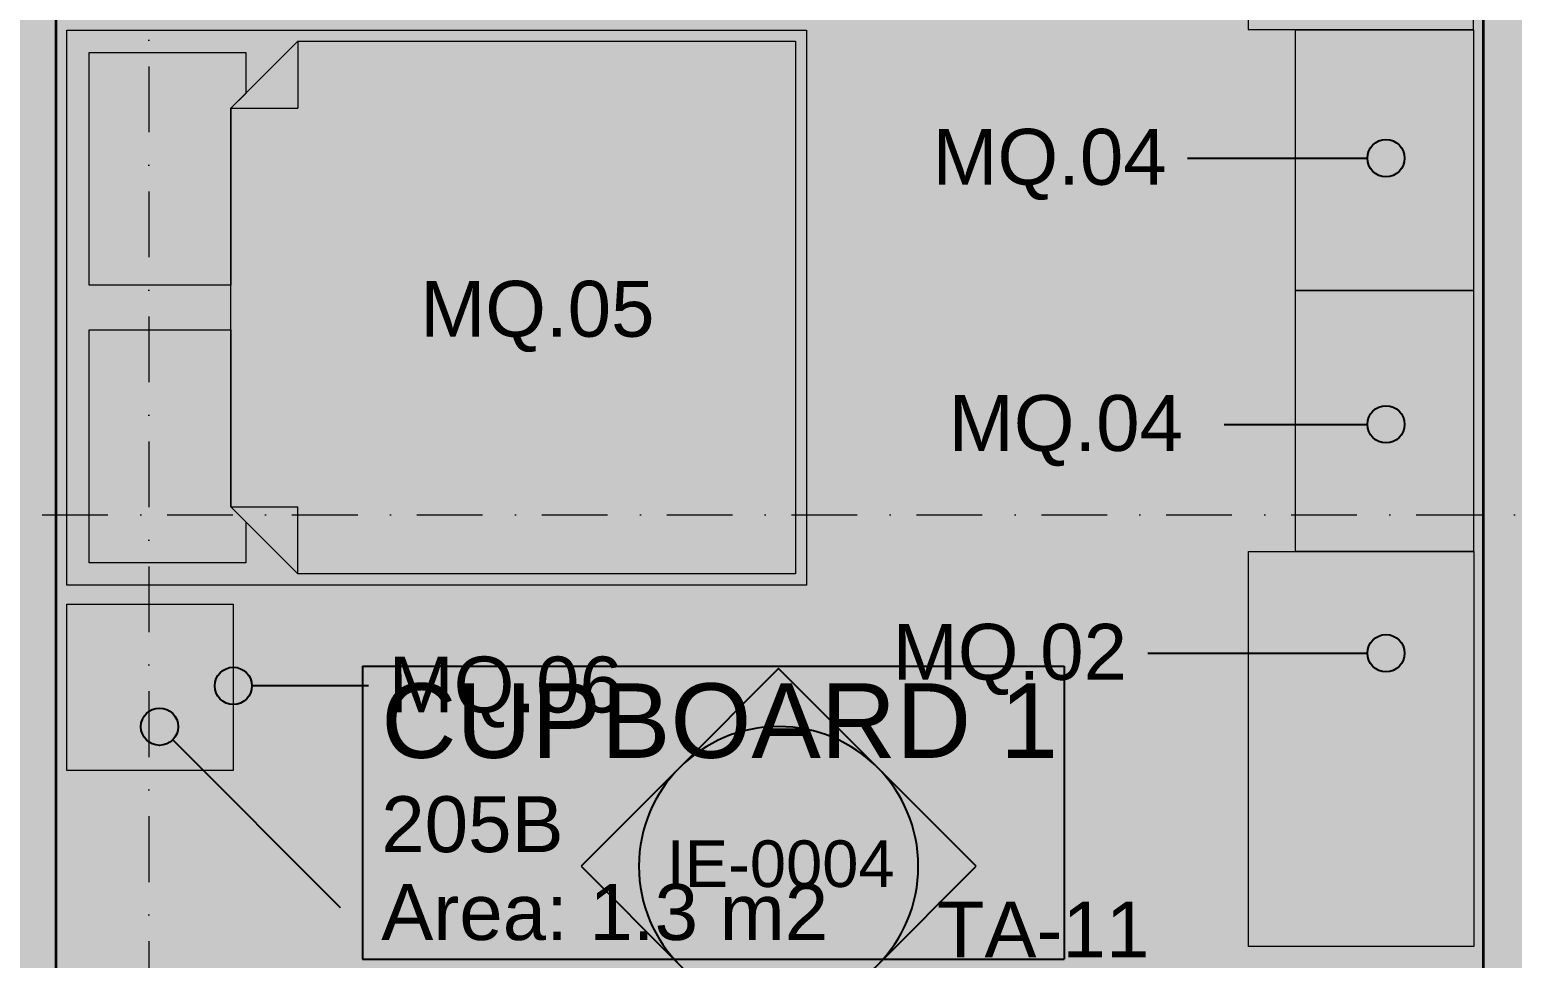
# Model space of a CAD drawing. Header units: millimetres. Extents: x -14278 to 101596, y -22378 to 34603.
# Drawn here: x 68070 to 72050, y 9484 to 11975 of the extents above; entities that cross this region are included whole.
import ezdxf
from ezdxf.enums import TextEntityAlignment as Align

# ---------------------------------------------------------------- set-up
doc = ezdxf.new("R2010")
doc.units = ezdxf.units.MM
doc.header["$MEASUREMENT"] = 0
doc.linetypes.add('Dot & Dashed', pattern=[335.138881, 176.388884, -88.194442, 0, -70.555556])
for name, color, linetype in [('A-Zz_20_10_90-T_TextFFEInternal', 7, 'Continuous'), ('A-Zz_60_50_30-P_MarkerInteriorElevation', 7, 'Continuous'), ('NewA-Ee_25_10-M_WallsInternal', 7, 'Continuous'), ('NewA-Ee_30_40-M_Floors', 7, 'Continuous'), ('NewA-Ee_40_20-M_GeneralFFAndEInternalMovable', 7, 'Continuous'), ('NewA-SL-M_SpacesInternal', 7, 'Continuous'), ('NewA-Ss_30_25-M_CeilingAndSoffitSystems', 7, 'Continuous'), ('NewA-Zz_20_10_90-T_TextFFEInternal', 7, 'Continuous'), ('NewA-Zz_35_40_80-M_GridStructural', 7, 'Continuous'), ('NewA-Zz_50_90_00-M_GrossInternal', 7, 'Continuous')]:
    doc.layers.add(name, color=color, linetype=linetype)
doc.styles.add('GENERATED_STYLE_1', font='')
doc.styles.get('GENERATED_STYLE_1').set_extended_font_data('Arial')

# ---------------------------------------------------------------- blocks, each defined once
blk = doc.blocks.new('Slab_29_2', base_point=(92290.2, 4673.4))
at = {"layer": 'NewA-Ee_30_40-M_Floors', "linetype": 'Continuous', "lineweight": 13}
blk.add_hatch(color=254, dxfattribs=at).paths.add_polyline_path([(92290.2, 4673.4), (92290.2, 10970.6), (94739.9, 10970.6), (94739.9, 13222.7), (60190.4, 13222.7), (60190.4, 4673.4)])
blk = doc.blocks.new('BEDROOM_205_31_2', base_point=(69722.9, 12688))
at = {"layer": 'NewA-SL-M_SpacesInternal', "color": 253, "linetype": 'Continuous', "lineweight": 13}
for p, q in [((68141.7, 13222.7), (68141.7, 9219.3)), ((71971.7, 13222.7), (68141.7, 13222.7)), ((71971.7, 9219.3), (71971.7, 13222.7)), ((68141.7, 9219.3), (68261.8, 9219.3)), ((68261.8, 9219.3), (69906.9, 9219.3)), ((69906.9, 9219.3), (69906.9, 6268.3)), ((71145.6, 6268.3), (71145.6, 9219.3)), ((71145.6, 9219.3), (71971.7, 9219.3)), ((69906.9, 6268.3), (71145.6, 6268.3))]:
    blk.add_line(p, q, dxfattribs=at)
at = {"layer": 'NewA-SL-M_SpacesInternal', "linetype": 'Continuous'}
for p, q in [((68964.2, 13041.5), (68964.2, 12727.2)), ((68964.2, 13041.5), (70481.5, 13041.5)), ((70481.5, 13041.5), (70481.5, 12727.2)), ((68964.2, 12727.2), (68964.2, 12491.5)), ((70481.5, 12727.2), (70481.5, 12491.5)), ((68964.2, 12491.5), (68964.2, 12255.8)), ((70481.5, 12491.5), (70481.5, 12255.8)), ((68964.2, 12255.8), (70481.5, 12255.8))]:
    blk.add_line(p, q, dxfattribs=at)
at = {"layer": 'NewA-SL-M_SpacesInternal', "color": 5, "lineweight": 70, "style": 'GENERATED_STYLE_1'}
for tag, height, p in [('ROOM_NAME', 200, (69014.2, 12995.8)), ('ROOM_NUMBER', 150, (69014.2, 12693)), ('adj_text', 150, (69014.2, 12457.2))]:
    blk.add_attdef(tag, text='', height=height, dxfattribs=at).set_placement(p, align=Align.TOP_LEFT)
blk = doc.blocks.new('CUPBOARD 1_205B_51_2', base_point=(69905.9, 9913.4))
at = {"layer": 'NewA-SL-M_SpacesInternal', "linetype": 'Continuous'}
for p, q in [((68964.2, 10267), (68964.2, 9952.7)), ((68964.2, 10267), (70847.5, 10267)), ((70847.5, 10267), (70847.5, 9952.7)), ((68964.2, 9952.7), (68964.2, 9717)), ((70847.5, 9952.7), (70847.5, 9717)), ((68964.2, 9717), (68964.2, 9481.3)), ((70847.5, 9717), (70847.5, 9481.3)), ((68964.2, 9481.3), (70847.5, 9481.3))]:
    blk.add_line(p, q, dxfattribs=at)
at = {"layer": 'NewA-SL-M_SpacesInternal', "color": 253, "linetype": 'Continuous', "lineweight": 13}
for p, q in [((71270.6, 9094.3), (71270.6, 7203.9)), ((71971.7, 9094.3), (71270.6, 9094.3)), ((71971.7, 7203.9), (71971.7, 9094.3)), ((71270.6, 7203.9), (71971.7, 7203.9))]:
    blk.add_line(p, q, dxfattribs=at)
at = {"layer": 'NewA-SL-M_SpacesInternal', "color": 5, "lineweight": 70, "style": 'GENERATED_STYLE_1'}
for tag, height, p in [('ROOM_NAME', 200, (69014.2, 10221.3)), ('ROOM_NUMBER', 150, (69014.2, 9918.4)), ('adj_text', 150, (69014.2, 9682.7))]:
    blk.add_attdef(tag, text='', height=height, dxfattribs=at).set_placement(p, align=Align.TOP_LEFT)
blk = doc.blocks.new('Slab_40_2', base_point=(68141.7, 13222.7))
at = {"layer": 'NewA-Ss_30_25-M_CeilingAndSoffitSystems', "linetype": 'Continuous', "lineweight": 0}
blk.add_hatch(color=255, dxfattribs=at).paths.add_polyline_path([(68141.7, 13222.7), (68141.7, 9219.3), (69906.9, 9219.3), (69906.9, 6268.3), (71145.6, 6268.3), (71145.6, 9219.3), (71971.7, 9219.3), (71971.7, 13222.7)])
at = {"layer": 'NewA-Ss_30_25-M_CeilingAndSoffitSystems', "color": 6, "linetype": 'Continuous', "lineweight": 13, "flags": 128}
blk.add_lwpolyline([(68141.7, 13222.7), (71971.7, 13222.7), (71971.7, 9219.3), (71145.6, 9219.3), (71145.6, 6268.3), (69906.9, 6268.3), (69906.9, 9219.3), (68141.7, 9219.3)], close=True, dxfattribs=at)
blk = doc.blocks.new('Wall_90_2', base_point=(71971.7, 13222.7))
at = {"layer": 'NewA-Ee_25_10-M_WallsInternal', "color": 92, "linetype": 'Continuous', "lineweight": 35, "flags": 128}
for points in [[(71971.7, 13222.7), (71971.7, 9219.3)], [(72121.7, 13222.7), (71971.7, 13222.7)], [(72121.7, 9219.3), (72121.7, 13222.7)], [(71971.7, 9094.3), (71971.7, 7203.9)], [(72121.7, 7203.9), (72121.7, 9094.3)], [(71971.7, 7078.9), (71971.7, 6268.3)], [(72121.7, 6268.3), (72121.7, 7078.9)]]:
    blk.add_lwpolyline(points, dxfattribs=at)
blk = doc.blocks.new('Wall_91_2', base_point=(67991.7, 13222.7))
at = {"layer": 'NewA-Ee_25_10-M_WallsInternal', "color": 92, "linetype": 'Continuous', "lineweight": 35, "flags": 128}
for points in [[(67991.7, 13222.7), (67991.7, 9219.3)], [(68141.7, 13222.7), (67991.7, 13222.7)], [(68141.7, 9219.3), (68141.7, 13222.7)]]:
    blk.add_lwpolyline(points, dxfattribs=at)
blk = doc.blocks.new('Standard grid marker')
at = {"layer": 'NewA-Zz_35_40_80-M_GridStructural', "color": 6, "linetype": 'Dot & Dashed', "lineweight": 13}
blk.add_line((1000, 0), (18130.8, 0), dxfattribs=at)
at = {"layer": 'NewA-Zz_35_40_80-M_GridStructural', "style": 'GENERATED_STYLE_1'}
blk.add_attdef('AC_MarkerText_1', text='', height=250, rotation=90, dxfattribs=at).set_placement((-250, 14.3), align=Align.MIDDLE_CENTER)
blk = doc.blocks.new('Standard grid marker_2')
at = {"layer": 'NewA-Zz_35_40_80-M_GridStructural', "color": 6, "linetype": 'Dot & Dashed', "lineweight": 13}
blk.add_line((1000, 0), (40175.6, 0), dxfattribs=at)
at = {"layer": 'NewA-Zz_35_40_80-M_GridStructural', "style": 'GENERATED_STYLE_1'}
blk.add_attdef('AC_MarkerText_1', text='', height=250, dxfattribs=at).set_placement((41425.6, 14.3), align=Align.MIDDLE_CENTER)
blk = doc.blocks.new('Office Desk Rect 19')
at = {"layer": 'NewA-Ee_40_20-M_GeneralFFAndEInternalMovable', "color": 1, "linetype": 'Continuous', "lineweight": 18}
for p, q in [((1058.8625, 604.8375), (0, 604.8375)), ((0, 604.8375), (0, 0)), ((1058.8625, 0), (1058.8625, 604.8375)), ((0, 0), (1058.8625, 0))]:
    blk.add_line(p, q, dxfattribs=at)
blk = doc.blocks.new('Bed Double 19')
at = {"layer": 'NewA-Ee_40_20-M_GeneralFFAndEInternalMovable', "color": 1, "linetype": 'Continuous', "lineweight": 18}
for p, q in [((1489.1, 1985.4), (0, 1985.4)), ((0, 1985.4), (0, 0)), ((1489.1, 0), (1489.1, 1985.4)), ((684.5, 1925.4), (60, 1925.4)), ((60, 1925.4), (60, 1505.4)), ((684.5, 1545.4), (684.5, 1925.4)), ((1429.1, 1925.4), (804.5, 1925.4)), ((804.5, 1925.4), (804.5, 1545.4)), ((1429.1, 1505.4), (1429.1, 1925.4)), ((210, 1545.4), (30, 1365.4)), ((170, 1505.4), (210, 1545.4)), ((210, 1545.4), (684.5, 1545.4)), ((744.5, 1545.4), (210, 1545.4)), ((210, 1545.4), (210, 1365.4)), ((1279.1, 1545.4), (744.5, 1545.4)), ((804.5, 1545.4), (1279.1, 1545.4)), ((1279.1, 1545.4), (1319.1, 1505.4)), ((1459.1, 1365.4), (1279.1, 1545.4)), ((1279.1, 1545.4), (1279.1, 1365.4)), ((60, 1505.4), (170, 1505.4)), ((1319.1, 1505.4), (1429.1, 1505.4)), ((30, 1365.4), (30, 30)), ((30, 1365.4), (210, 1365.4)), ((1459.1, 1365.4), (1279.1, 1365.4)), ((1459.1, 30), (1459.1, 1365.4)), ((0, 0), (1489.1, 0)), ((30, 30), (744.5, 30)), ((744.5, 30), (1459.1, 30))]:
    blk.add_line(p, q, dxfattribs=at)
blk = doc.blocks.new('Rectangular Table 01 19_3')
at = {"layer": 'NewA-Ee_40_20-M_GeneralFFAndEInternalMovable', "color": 1, "linetype": 'Continuous', "lineweight": 18}
for p, q in [((446.6, 446.6), (0, 446.6)), ((0, 446.6), (0, 0)), ((446.6, 0), (446.6, 446.6)), ((0, 0), (446.6, 0))]:
    blk.add_line(p, q, dxfattribs=at)
blk = doc.blocks.new('Wardrobe 19')
at = {"layer": 'NewA-Ee_40_20-M_GeneralFFAndEInternalMovable', "color": 1, "linetype": 'Continuous', "lineweight": 18}
for p, q in [((1059.4, 604.8), (0, 604.8)), ((0, 604.8), (0, 0)), ((1059.4, 0), (1059.4, 604.8)), ((0, 0), (1059.4, 0))]:
    blk.add_line(p, q, dxfattribs=at)
blk = doc.blocks.new('Credenza 19_2')
at = {"layer": 'NewA-Ee_40_20-M_GeneralFFAndEInternalMovable', "color": 1, "linetype": 'Continuous', "lineweight": 18}
for p, q in [((700, 478.4), (0, 478.4)), ((0, 478.4), (0, 0)), ((700, 0), (700, 478.4)), ((0, 0), (700, 0))]:
    blk.add_line(p, q, dxfattribs=at)
blk = doc.blocks.new('Line_119_2', base_point=(68979.8, 10214.5))
at = {"layer": 'NewA-Zz_20_10_90-T_TextFFEInternal', "linetype": 'Continuous'}
blk.add_hatch(color=256, dxfattribs=at).paths.add_polyline_path([(68667.1, 10214.5), (68663.3, 10233.6), (68652.5, 10249.8), (68636.2, 10260.7), (68617.1, 10264.5), (68598, 10260.7), (68581.8, 10249.8), (68570.9, 10233.6), (68567.1, 10214.5), (68570.9, 10195.4), (68581.8, 10179.1), (68598, 10168.3), (68617.1, 10164.5), (68636.2, 10168.3), (68652.5, 10179.1), (68663.3, 10195.4)])
blk.add_line((68979.8, 10214.5), (68667.1, 10214.5), dxfattribs=at)
blk.add_circle((68617.1, 10214.5), 50, dxfattribs=at)
blk = doc.blocks.new('Line_120_2', base_point=(68904.6, 9619.4))
at = {"layer": 'NewA-Zz_20_10_90-T_TextFFEInternal', "linetype": 'Continuous'}
blk.add_hatch(color=256, dxfattribs=at).paths.add_polyline_path([(68469.1, 10104.9), (68465.3, 10124), (68454.5, 10140.2), (68438.2, 10151.1), (68419.1, 10154.9), (68400, 10151.1), (68383.8, 10140.2), (68372.9, 10124), (68369.1, 10104.9), (68372.9, 10085.7), (68383.8, 10069.5), (68400, 10058.7), (68419.1, 10054.9), (68438.2, 10058.7), (68454.5, 10069.5), (68465.3, 10085.7)])
blk.add_line((68904.6, 9619.4), (68454.5, 10069.5), dxfattribs=at)
blk.add_circle((68419.1, 10104.9), 50, dxfattribs=at)
blk = doc.blocks.new('Line_123_2', base_point=(71072, 10302.2))
at = {"layer": 'NewA-Zz_20_10_90-T_TextFFEInternal', "linetype": 'Continuous'}
blk.add_hatch(color=256, dxfattribs=at).paths.add_polyline_path([(71761, 10302.2), (71757.2, 10321.3), (71746.4, 10337.5), (71730.1, 10348.4), (71711, 10352.2), (71691.9, 10348.4), (71675.6, 10337.5), (71664.8, 10321.3), (71661, 10302.2), (71664.8, 10283.1), (71675.6, 10266.8), (71691.9, 10256), (71711, 10252.2), (71730.1, 10256), (71746.4, 10266.8), (71757.2, 10283.1)])
blk.add_line((71072, 10302.2), (71661, 10302.2), dxfattribs=at)
blk.add_circle((71711, 10302.2), 50, dxfattribs=at)
blk = doc.blocks.new('Line_124_2', base_point=(71276.8, 10916.1))
at = {"layer": 'NewA-Zz_20_10_90-T_TextFFEInternal', "linetype": 'Continuous'}
blk.add_hatch(color=256, dxfattribs=at).paths.add_polyline_path([(71761, 10916.1), (71757.2, 10935.2), (71746.4, 10951.4), (71730.1, 10962.3), (71711, 10966.1), (71691.9, 10962.3), (71675.6, 10951.4), (71664.8, 10935.2), (71661, 10916.1), (71664.8, 10897), (71675.6, 10880.7), (71691.9, 10869.9), (71711, 10866.1), (71730.1, 10869.9), (71746.4, 10880.7), (71757.2, 10897)])
blk.add_line((71276.8, 10916.1), (71661, 10916.1), dxfattribs=at)
blk.add_circle((71711, 10916.1), 50, dxfattribs=at)
blk = doc.blocks.new('Line_125_2', base_point=(71178.5, 11630.2))
at = {"layer": 'NewA-Zz_20_10_90-T_TextFFEInternal', "linetype": 'Continuous'}
blk.add_hatch(color=256, dxfattribs=at).paths.add_polyline_path([(71761, 11630.2), (71757.2, 11649.4), (71746.4, 11665.6), (71730.1, 11676.4), (71711, 11680.2), (71691.9, 11676.4), (71675.6, 11665.6), (71664.8, 11649.4), (71661, 11630.2), (71664.8, 11611.1), (71675.6, 11594.9), (71691.9, 11584), (71711, 11580.2), (71730.1, 11584), (71746.4, 11594.9), (71757.2, 11611.1)])
blk.add_line((71178.5, 11630.2), (71661, 11630.2), dxfattribs=at)
blk.add_circle((71711, 11630.2), 50, dxfattribs=at)
blk = doc.blocks.new('Interior Elevation_3_2', base_point=(67968.6, 12062.5))
at = {"layer": 'A-Zz_60_50_30-P_MarkerInteriorElevation', "linetype": 'Continuous'}
for points in [[(70345.9, 9995.7), (70080.7, 10260.8), (69815.5, 9995.7, -0.414214)], [(69815.5, 9995.7), (69550.4, 9730.5), (69815.5, 9465.3, -0.414214)], [(70345.9, 9465.3), (70611, 9730.5), (70345.9, 9995.7, -0.414214)], [(69815.5, 9465.3), (70080.7, 9200.2), (70345.9, 9465.3, -0.414214)]]:
    blk.add_hatch(color=256, dxfattribs=at).paths.add_polyline_path(points)
for p, q in [((70080.7, 10260.8), (69815.5, 9995.7)), ((70345.9, 9995.7), (70080.7, 10260.8)), ((69815.5, 9995.7), (69550.4, 9730.5)), ((70611, 9730.5), (70345.9, 9995.7)), ((69550.4, 9730.5), (69815.5, 9465.3)), ((70345.9, 9465.3), (70611, 9730.5)), ((69815.5, 9465.3), (70080.7, 9200.2)), ((70080.7, 9200.2), (70345.9, 9465.3))]:
    blk.add_line(p, q, dxfattribs=at)
for start, end in [(0, 180), (180, 0)]:
    blk.add_arc((70080.7, 9730.5), 375, start, end, dxfattribs=at)
at = {"layer": 'A-Zz_60_50_30-P_MarkerInteriorElevation', "color": 5, "lineweight": 70, "insert": (69780.5, 9736.6), "char_height": 125, "attachment_point": 4, "style": 'GENERATED_STYLE_1'}
blk.add_mtext('\\A1;{\\fArial|b0|i0|c0|p34;IE-0004}', dxfattribs=at)
blk = doc.blocks.new('Label_169_2', base_point=(69008.2, 11385.4))
at = {"layer": 'A-Zz_20_10_90-T_TextFFEInternal', "insert": (69433.2, 11301.1), "char_height": 150, "attachment_point": 2, "style": 'GENERATED_STYLE_1'}
blk.add_mtext('\\fArial|b0|i0|c0|p34;MQ.05\\fArial|b0|i0|c0|p34;\\fArial|b0|i0|c0|p34;\\fArial|b0|i0|c0|p34;\\fArial|b0|i0|c0|p34;\\fArial|b0|i0|c0|p34;\\fArial|b0|i0|c0|p34;\\fArial|b0|i0|c0|p34;\\fArial|b0|i0|c0|p34;\\fArial|b0|i0|c0|p34;\\fArial|b0|i0|c0|p34;\\fArial|b0|i0|c0|p34;\\fArial|b0|i0|c0|p34;\\fArial|b0|i0|c0|p34;\\fArial|b0|i0|c0|p34;\\fArial|b0|i0|c0|p34;\\fArial|b0|i0|c0|p34;\\fArial|b0|i0|c0|p34;\\fArial|b0|i0|c0|p34;\\fArial|b0|i0|c0|p34;\\fArial|b0|i0|c0|p34;\\fArial|b0|i0|c0|p34;\\fArial|b0|i0|c0|p34;\\fArial|b0|i0|c0|p34;\\fArial|b0|i0|c0|p34;\\fArial|b0|i0|c0|p34;\\fArial|b0|i0|c0|p34;\\fArial|b0|i0|c0|p34;\\fArial|b0|i0|c0|p34;\\fArial|b0|i0|c0|p34;}', dxfattribs=at)
blk = doc.blocks.new('Label_201_2', base_point=(68923.4, 10377.4))
at = {"layer": 'A-Zz_20_10_90-T_TextFFEInternal', "insert": (69348.4, 10293.1), "char_height": 150, "attachment_point": 2, "style": 'GENERATED_STYLE_1'}
blk.add_mtext('\\fArial|b0|i0|c0|p34;MQ.06\\fArial|b0|i0|c0|p34;\\fArial|b0|i0|c0|p34;\\fArial|b0|i0|c0|p34;\\fArial|b0|i0|c0|p34;\\fArial|b0|i0|c0|p34;\\fArial|b0|i0|c0|p34;\\fArial|b0|i0|c0|p34;\\fArial|b0|i0|c0|p34;\\fArial|b0|i0|c0|p34;\\fArial|b0|i0|c0|p34;\\fArial|b0|i0|c0|p34;\\fArial|b0|i0|c0|p34;\\fArial|b0|i0|c0|p34;\\fArial|b0|i0|c0|p34;\\fArial|b0|i0|c0|p34;\\fArial|b0|i0|c0|p34;\\fArial|b0|i0|c0|p34;\\fArial|b0|i0|c0|p34;\\fArial|b0|i0|c0|p34;\\fArial|b0|i0|c0|p34;\\fArial|b0|i0|c0|p34;\\fArial|b0|i0|c0|p34;\\fArial|b0|i0|c0|p34;\\fArial|b0|i0|c0|p34;\\fArial|b0|i0|c0|p34;\\fArial|b0|i0|c0|p34;\\fArial|b0|i0|c0|p34;\\fArial|b0|i0|c0|p34;\\fArial|b0|i0|c0|p34;}', dxfattribs=at)
blk = doc.blocks.new('Label_204_2', base_point=(70383, 11793.1))
at = {"layer": 'A-Zz_20_10_90-T_TextFFEInternal', "insert": (70808, 11708.8), "char_height": 150, "attachment_point": 2, "style": 'GENERATED_STYLE_1'}
blk.add_mtext('\\fArial|b0|i0|c0|p34;MQ.04\\fArial|b0|i0|c0|p34;\\fArial|b0|i0|c0|p34;\\fArial|b0|i0|c0|p34;\\fArial|b0|i0|c0|p34;\\fArial|b0|i0|c0|p34;\\fArial|b0|i0|c0|p34;\\fArial|b0|i0|c0|p34;\\fArial|b0|i0|c0|p34;\\fArial|b0|i0|c0|p34;\\fArial|b0|i0|c0|p34;\\fArial|b0|i0|c0|p34;\\fArial|b0|i0|c0|p34;\\fArial|b0|i0|c0|p34;\\fArial|b0|i0|c0|p34;\\fArial|b0|i0|c0|p34;\\fArial|b0|i0|c0|p34;\\fArial|b0|i0|c0|p34;\\fArial|b0|i0|c0|p34;\\fArial|b0|i0|c0|p34;\\fArial|b0|i0|c0|p34;\\fArial|b0|i0|c0|p34;\\fArial|b0|i0|c0|p34;\\fArial|b0|i0|c0|p34;\\fArial|b0|i0|c0|p34;\\fArial|b0|i0|c0|p34;\\fArial|b0|i0|c0|p34;\\fArial|b0|i0|c0|p34;\\fArial|b0|i0|c0|p34;\\fArial|b0|i0|c0|p34;}', dxfattribs=at)
blk = doc.blocks.new('Label_205_2', base_point=(70426.8, 11079))
at = {"layer": 'A-Zz_20_10_90-T_TextFFEInternal', "insert": (70851.8, 10994.7), "char_height": 150, "attachment_point": 2, "style": 'GENERATED_STYLE_1'}
blk.add_mtext('\\fArial|b0|i0|c0|p34;MQ.04\\fArial|b0|i0|c0|p34;\\fArial|b0|i0|c0|p34;\\fArial|b0|i0|c0|p34;\\fArial|b0|i0|c0|p34;\\fArial|b0|i0|c0|p34;\\fArial|b0|i0|c0|p34;\\fArial|b0|i0|c0|p34;\\fArial|b0|i0|c0|p34;\\fArial|b0|i0|c0|p34;\\fArial|b0|i0|c0|p34;\\fArial|b0|i0|c0|p34;\\fArial|b0|i0|c0|p34;\\fArial|b0|i0|c0|p34;\\fArial|b0|i0|c0|p34;\\fArial|b0|i0|c0|p34;\\fArial|b0|i0|c0|p34;\\fArial|b0|i0|c0|p34;\\fArial|b0|i0|c0|p34;\\fArial|b0|i0|c0|p34;\\fArial|b0|i0|c0|p34;\\fArial|b0|i0|c0|p34;\\fArial|b0|i0|c0|p34;\\fArial|b0|i0|c0|p34;\\fArial|b0|i0|c0|p34;\\fArial|b0|i0|c0|p34;\\fArial|b0|i0|c0|p34;\\fArial|b0|i0|c0|p34;\\fArial|b0|i0|c0|p34;\\fArial|b0|i0|c0|p34;}', dxfattribs=at)
blk = doc.blocks.new('Label_206_2', base_point=(70276.5, 10465.1))
at = {"layer": 'A-Zz_20_10_90-T_TextFFEInternal', "insert": (70701.5, 10380.8), "char_height": 150, "attachment_point": 2, "style": 'GENERATED_STYLE_1'}
blk.add_mtext('\\fArial|b0|i0|c0|p34;MQ.02\\fArial|b0|i0|c0|p34;\\fArial|b0|i0|c0|p34;\\fArial|b0|i0|c0|p34;\\fArial|b0|i0|c0|p34;\\fArial|b0|i0|c0|p34;\\fArial|b0|i0|c0|p34;\\fArial|b0|i0|c0|p34;\\fArial|b0|i0|c0|p34;\\fArial|b0|i0|c0|p34;\\fArial|b0|i0|c0|p34;\\fArial|b0|i0|c0|p34;\\fArial|b0|i0|c0|p34;\\fArial|b0|i0|c0|p34;\\fArial|b0|i0|c0|p34;\\fArial|b0|i0|c0|p34;\\fArial|b0|i0|c0|p34;\\fArial|b0|i0|c0|p34;\\fArial|b0|i0|c0|p34;\\fArial|b0|i0|c0|p34;\\fArial|b0|i0|c0|p34;\\fArial|b0|i0|c0|p34;\\fArial|b0|i0|c0|p34;\\fArial|b0|i0|c0|p34;\\fArial|b0|i0|c0|p34;\\fArial|b0|i0|c0|p34;\\fArial|b0|i0|c0|p34;\\fArial|b0|i0|c0|p34;\\fArial|b0|i0|c0|p34;\\fArial|b0|i0|c0|p34;}', dxfattribs=at)
blk = doc.blocks.new('Label_216_2', base_point=(70365.5, 9720.2))
at = {"layer": 'A-Zz_20_10_90-T_TextFFEInternal', "insert": (70790.5, 9635.9), "char_height": 150, "attachment_point": 2, "style": 'GENERATED_STYLE_1'}
blk.add_mtext('\\fArial|b0|i0|c0|p34;TA-11\\fArial|b0|i0|c0|p34;\\fArial|b0|i0|c0|p34;\\fArial|b0|i0|c0|p34;\\fArial|b0|i0|c0|p34;\\fArial|b0|i0|c0|p34;\\fArial|b0|i0|c0|p34;\\fArial|b0|i0|c0|p34;\\fArial|b0|i0|c0|p34;\\fArial|b0|i0|c0|p34;\\fArial|b0|i0|c0|p34;\\fArial|b0|i0|c0|p34;\\fArial|b0|i0|c0|p34;\\fArial|b0|i0|c0|p34;\\fArial|b0|i0|c0|p34;\\fArial|b0|i0|c0|p34;\\fArial|b0|i0|c0|p34;\\fArial|b0|i0|c0|p34;\\fArial|b0|i0|c0|p34;\\fArial|b0|i0|c0|p34;\\fArial|b0|i0|c0|p34;\\fArial|b0|i0|c0|p34;\\fArial|b0|i0|c0|p34;\\fArial|b0|i0|c0|p34;\\fArial|b0|i0|c0|p34;\\fArial|b0|i0|c0|p34;\\fArial|b0|i0|c0|p34;\\fArial|b0|i0|c0|p34;\\fArial|b0|i0|c0|p34;\\fArial|b0|i0|c0|p34;}', dxfattribs=at)

msp = doc.modelspace()

# ---------------------------------------------------------------- hatches: boundary and pattern name
at = {"layer": 'NewA-Zz_50_90_00-M_GrossInternal', "linetype": 'Continuous', "lineweight": 140}
msp.add_hatch(color=1, dxfattribs=at).paths.add_polyline_path([(60190.4, 13222.7), (94739.9, 13222.7), (94739.9, 4823.3), (65539.9, 4823.3), (65539.9, 273.3), (62090.4, 273.3), (62090.4, 4823.3), (60190.4, 4823.3)])

# ---------------------------------------------------------------- block references
at = {"layer": 'A-Zz_20_10_90-T_TextFFEInternal', "color": 6, "linetype": 'Continuous', "lineweight": 13}
for name, p in [('Label_204_2', (70383, 11793.1)), ('Label_169_2', (69008.2, 11385.4)), ('Label_205_2', (70426.8, 11079)), ('Label_206_2', (70276.5, 10465.1)), ('Label_201_2', (68923.4, 10377.4)), ('Label_216_2', (70365.5, 9720.2))]:
    msp.add_blockref(name, p, dxfattribs=at)
at = {"layer": 'A-Zz_60_50_30-P_MarkerInteriorElevation', "lineweight": 0}
msp.add_blockref('Interior Elevation_3_2', (67968.6, 12062.5), dxfattribs=at)
at = {"layer": 'NewA-Ee_25_10-M_WallsInternal', "color": 92, "lineweight": 35}
for name, p in [('Wall_91_2', (67991.7, 13222.7)), ('Wall_90_2', (71971.7, 13222.7))]:
    msp.add_blockref(name, p, dxfattribs=at)
at = {"layer": 'NewA-Ee_30_40-M_Floors', "color": 6, "linetype": 'Continuous', "lineweight": 13}
msp.add_blockref('Slab_29_2', (92290.2, 4673.4), dxfattribs=at)
at = {"layer": 'NewA-Ee_40_20-M_GeneralFFAndEInternalMovable', "color": 6, "linetype": 'Continuous', "lineweight": 13, "zscale": 1000, "rotation": 270}
msp.add_blockref('Office Desk Rect 19', (71341.3, 13033.8), dxfattribs=at)
at = {"layer": 'NewA-Ee_40_20-M_GeneralFFAndEInternalMovable', "color": 6, "linetype": 'Continuous', "lineweight": 13, "xscale": -1, "zscale": 1000}
for name, p, rotation in [('Bed Double 19', (70155.9, 11973.9), 90), ('Credenza 19_2', (71467.7, 11274.9), 270), ('Credenza 19_2', (71467.7, 10574.9), 270), ('Wardrobe 19', (71341.8, 9515.5), 270)]:
    msp.add_blockref(name, p, dxfattribs=dict(at, rotation=rotation))
msp.add_blockref('Rectangular Table 01 19_3', (68617.1, 9987.4), dxfattribs=at)
at = {"layer": 'NewA-SL-M_SpacesInternal', "linetype": 'Continuous'}
for name, p, values in [('BEDROOM_205_31_2', (69722.9, 12688), {'ROOM_NAME': 'BEDROOM', 'ROOM_NUMBER': '205', 'adj_text': 'Area: 19 m2'}), ('CUPBOARD 1_205B_51_2', (69905.9, 9913.4), {'ROOM_NAME': 'CUPBOARD 1', 'ROOM_NUMBER': '205B', 'adj_text': 'Area: 1.3 m2'})]:
    msp.add_blockref(name, p, dxfattribs=at).add_auto_attribs(values)
at = {"layer": 'NewA-Ss_30_25-M_CeilingAndSoffitSystems', "color": 6, "linetype": 'Continuous', "lineweight": 13}
msp.add_blockref('Slab_40_2', (68141.7, 13222.7), dxfattribs=at)
at = {"layer": 'NewA-Zz_20_10_90-T_TextFFEInternal', "linetype": 'Continuous'}
for name, p in [('Line_125_2', (71178.5, 11630.2)), ('Line_124_2', (71276.8, 10916.1)), ('Line_123_2', (71072, 10302.2)), ('Line_119_2', (68979.8, 10214.5)), ('Line_120_2', (68904.6, 9619.4))]:
    msp.add_blockref(name, p, dxfattribs=at)
at = {"layer": 'NewA-Zz_35_40_80-M_GridStructural', "color": 1, "linetype": 'Continuous', "lineweight": 18, "zscale": 1000, "rotation": 270}
msp.add_blockref('Standard grid marker', (68390.2, 15893.2), dxfattribs=at)
at = {"layer": 'NewA-Zz_35_40_80-M_GridStructural', "color": 1, "linetype": 'Continuous', "lineweight": 18, "zscale": 1000}
msp.add_blockref('Standard grid marker_2', (58387.9, 10673), dxfattribs=at)

doc.saveas('drawing.dxf')
